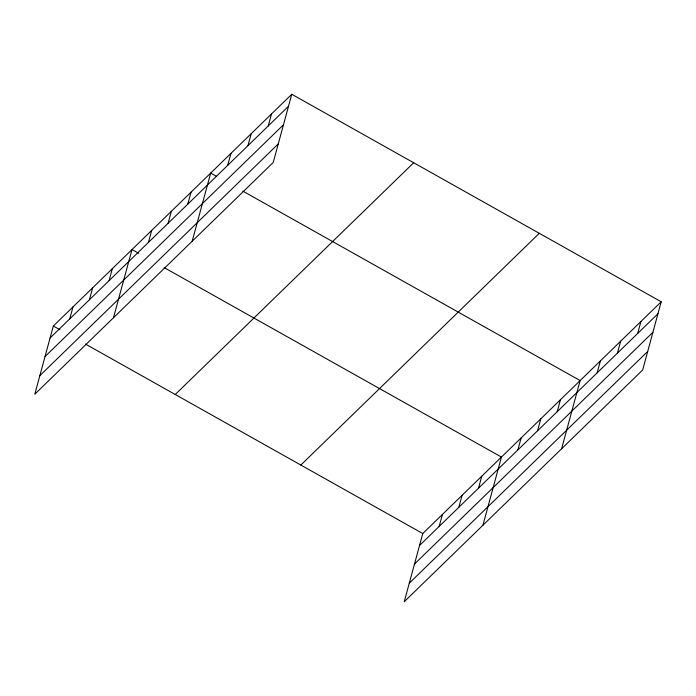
<?xml version="1.0" encoding="UTF-8"?>
<svg xmlns="http://www.w3.org/2000/svg" width="696" height="696" viewBox="0 0 696 696"><rect width="100%" height="100%" fill="white"/><g stroke="black" fill="none" stroke-linecap="round" stroke-linejoin="round"><path stroke-width="1.04" d="M291.763 94.264L53.331 326.024L34.8 394.214L273.232 162.464L291.763 94.264L661.2 301.786L642.669 369.976L404.237 601.736L422.768 533.536L661.2 301.786M69.748 318.881L73.002 306.901M89.419 299.759L92.672 287.779M109.089 280.636L112.343 268.665M113.483 317.733L132.014 249.542L138.626 253.257M148.431 242.399L151.684 230.42M168.101 223.277L171.355 211.306M187.772 204.163L191.026 192.183M192.166 241.26L210.697 173.06L216.369 176.245M227.705 165.344L230.959 153.364M247.976 145.638L251.23 133.667M268.247 125.941L271.501 113.961M439.185 526.393L442.439 514.422M458.855 507.28L462.109 495.3M478.526 488.157L481.78 476.177M482.92 525.254L501.451 457.063L164.143 267.595M517.867 449.921L521.121 437.941M537.538 430.798L540.792 418.818M557.209 411.675L560.463 399.704M561.602 448.772L580.133 380.582L242.826 191.113M597.142 372.856L600.396 360.885M617.413 353.159L620.667 341.188M637.675 333.462L640.929 321.482M50.077 337.995L288.509 106.244M45.031 356.552L283.472 124.793M39.837 375.666L278.278 143.907M175.244 394.501L413.676 162.751M300.846 465.058L539.287 233.308M419.514 545.516L657.946 313.765M414.468 564.065L652.909 332.314M409.274 583.178L647.715 351.428M53.331 326.024L59.943 329.739M85.46 344.068L422.768 533.536"/></g></svg>
